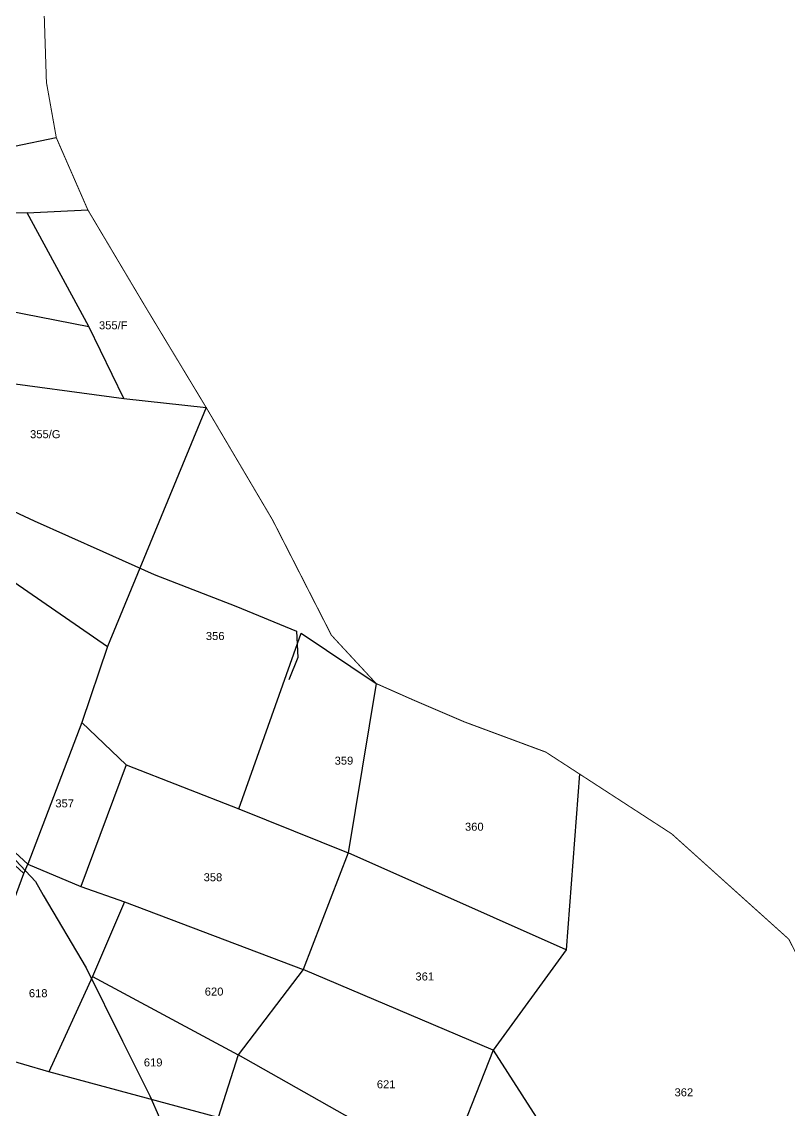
# Model space of a CAD drawing. Header units: inches. Extents: x 617 to 4497, y -923 to 1824.
# Drawn here: x 1851 to 2235, y 319 to 863 of the extents above; entities that cross this region are included whole.
import ezdxf
from ezdxf.enums import TextEntityAlignment as Align

# ---------------------------------------------------------------- set-up
doc = ezdxf.new("R2010")
doc.units = ezdxf.units.IN
doc.header["$LTSCALE"] = 15
doc.header["$MEASUREMENT"] = 0
for name, color, linetype in [('BOUNDARY', 5, 'Continuous'), ('PLOT', 7, 'Continuous'), ('PLOT NO', 7, 'Continuous'), ('ROAD', 50, 'Continuous')]:
    doc.layers.add(name, color=color, linetype=linetype)
doc.styles.get("Standard").update_dxf_attribs({"font": 'arial.ttf'})

msp = doc.modelspace()

# ---------------------------------------------------------------- linework, layer by layer
at = {"layer": 'BOUNDARY', "const_width": 0.5}
msp.add_lwpolyline([(2251.13, 371.61), (2234.72, 404.34), (2176.1, 457.06), (2129.99, 486.99), (2113.12, 497.94), (2072.45, 513.03), (2047.14, 523.87), (2028.38, 532.17), (2005.98, 556.33), (1976.55, 613.97), (1943.34, 670.2), (1913.21, 720.11), (1884.21, 768.91), (1868.44, 805), (1863.5, 832.7), (1861.95, 879.95)], dxfattribs=at)
at = {"layer": 'PLOT'}
for points in [[(1734.55, 843.38), (1752.6, 808.88), (1780.88, 793.35), (1791.58, 767.36), (1778.25, 731.52), (1763.68, 693.39), (1902.22, 674.72), (1884.72, 710.72), (1853.82, 767.38), (1791.58, 767.36)], [(1868.44, 805), (1847.57, 800.69), (1813.44, 797.53), (1780.88, 793.35)], [(1853.82, 767.38), (1884.21, 768.91)], [(1778.25, 731.52), (1884.72, 710.72)], [(1902.22, 674.72), (1943.34, 670.2)], [(1593.91, 642.85), (1643.58, 604.33), (1697.61, 582.04), (1776.13, 507.38), (1852.14, 437.19), (1854.19, 441.91), (1769.65, 519.77), (1698.64, 585.91), (1665.42, 607.47), (1644.71, 625.91), (1623.14, 644.62), (1607.84, 673.92)], [(1720.56, 670.41), (1894.01, 550.68), (1881.16, 512.68), (1854.19, 441.91)], [(1943.34, 670.2), (1894.01, 550.68)], [(1881.16, 512.68), (1903.33, 491.6), (1959.62, 469.51), (1990.78, 557.29), (2028.38, 532.17)], [(2028.38, 532.17), (2014.42, 447.53), (1991.84, 389.24), (1959.35, 346.59), (1949.42, 315.27), (1864.65, 338.07), (1764.61, 367.37), (1750.9, 415.59), (1777.53, 460.97), (1806.5, 442.66), (1841.07, 406.99), (1852.14, 437.19)], [(1903.33, 491.6), (1880.67, 430.69)], [(2129.99, 486.99), (2123.33, 399.09), (2014.42, 447.53)], [(1959.62, 469.51), (2014.42, 447.53)], [(1854.19, 441.91), (1880.67, 430.69), (1902.52, 423.09), (1991.84, 389.24)], [(1902.52, 423.09), (1886.54, 385.83), (1864.65, 338.07)], [(2123.33, 399.09), (2086.83, 349.02), (1991.84, 389.24)], [(1886.54, 385.83), (1959.35, 346.59)], [(2086.83, 349.02), (2063.26, 289.37), (2012.73, 316.53), (1959.35, 346.59)], [(2086.83, 349.02), (2115.44, 304.29), (2131.04, 275.61), (2176.52, 204.5), (2200.77, 191.61), (2231.89, 174.75)]]:
    msp.add_lwpolyline(points, dxfattribs=at)
at = {"layer": 'ROAD'}
for points in [[(1442.22, 876.56), (1487.77, 847.17), (1509.98, 824.98), (1521.74, 809.84), (1543.4, 781.26), (1552.91, 768.3), (1562.93, 745.4), (1567.04, 741.42), (1589.52, 732.37), (1612.54, 718.65), (1644.11, 700.52), (1685.77, 687.61), (1734.91, 670.94), (1803.44, 638.59), (1857.36, 613.52), (1891.62, 598.19), (1917.36, 586.66), (1958.24, 570.8), (1988.5, 558.32), (1989.16, 545.26), (1984.74, 534.1)], [(1583.81, 732.78), (1588.33, 725.37), (1591.13, 715.55), (1594.69, 697.64), (1603.43, 671.16), (1620.39, 644.05), (1649.96, 616.42), (1669.82, 597.17), (1671.51, 593.8), (1687.88, 583.01), (1711.53, 570.81), (1737.38, 547.15), (1771.16, 515.21), (1824.03, 466.91), (1832.8, 458.31), (1848.16, 443.8), (1858.11, 433.29), (1861.82, 426.38), (1883.29, 390.05), (1901.53, 353.39), (1915.2, 326.07), (1929.73, 293.11)]]:
    msp.add_lwpolyline(points, dxfattribs=at)

# ---------------------------------------------------------------- texts
at = {"layer": 'PLOT NO'}
for s, p in [('355/F', (1896.91, 711.25)), ('355/G', (1862.93, 656.82)), ('356', (1947.87, 555.95)), ('359', (2012.23, 493.65)), ('357', (1872.62, 472.3)), ('360', (2077.4, 460.63)), ('358', (1946.75, 435.38)), ('361', (2052.63, 385.78)), ('618', (1859.38, 377.42)), ('620', (1947.32, 378.23)), ('619', (1916.85, 342.82)), ('621', (2033.34, 331.89)), ('362', (2182.18, 327.89))]:
    msp.add_text(s, height=4, dxfattribs=at).set_placement(p, align=Align.MIDDLE_CENTER)

doc.saveas('drawing.dxf')
